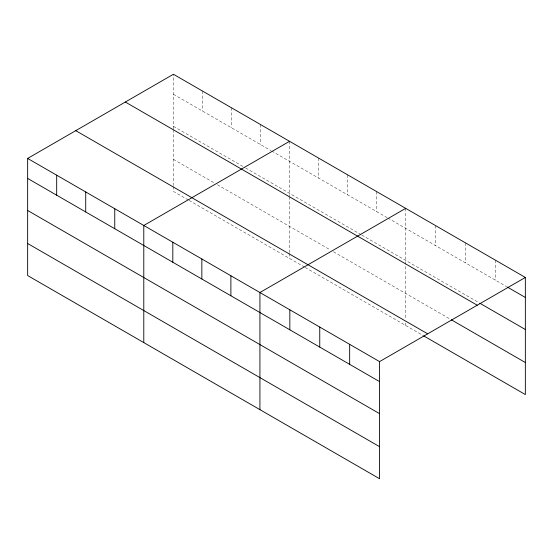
<?xml version="1.0" encoding="UTF-8"?>
<svg xmlns="http://www.w3.org/2000/svg" width="553" height="553" viewBox="0 0 553 553"><rect width="100%" height="100%" fill="white"/><g stroke="black" fill="none" stroke-linecap="round" stroke-linejoin="round"><path stroke-width="0.41" stroke-dasharray="2.77 2.07" d="M173.421 128.863L173.421 74.261M173.421 94.273L270.949 150.575M271.696 151.004L387.086 217.626M387.826 218.055L506.652 286.661M173.421 126.319L244.889 167.58M245.636 168.015L361.026 234.631M361.773 235.06L478.981 302.733M173.421 159.34L214.37 182.981M217.35 184.702L330.507 250.032M333.48 251.753L450.564 319.351M188.31 199.986L173.421 191.393L173.421 186.333M189.057 200.421L304.447 267.037M305.194 267.465L422.893 335.422M495.44 260.173L495.44 280.184M465.522 242.905L465.522 262.91M435.612 225.638L435.612 245.643M405.695 208.363L405.695 319.586M405.695 322.966L405.695 325.496M376.662 191.601L376.662 211.612M347.63 174.838L347.63 194.85M318.59 158.075L318.59 178.087M289.558 141.312L289.558 195.914M289.558 196.757L289.558 252.541M289.558 253.385L289.558 258.445M260.525 124.549L260.525 144.561M231.493 107.787L231.493 127.798M202.46 91.024L202.46 111.035M173.421 129.706L173.421 185.49"/><path stroke-width="0.83" d="M27.65 158.428L379.579 361.607L379.579 478.739L27.65 275.553L27.65 158.428L173.421 74.261L525.35 277.447L525.35 394.572L423.646 335.858M289.558 141.312L143.787 225.479L143.787 342.604M405.695 208.363L259.924 292.523L259.924 409.655M379.579 361.607L525.35 277.447M507.405 287.09L525.35 297.452M479.734 303.168L525.35 329.505M125.317 102.035L477.246 305.221M451.31 319.779L525.35 362.526M75.754 130.653L427.683 333.832M27.65 178.432L379.579 381.618M27.65 210.486L379.579 413.665M27.65 243.507L379.579 446.686M349.662 344.339L349.662 364.344M319.752 327.065L319.752 347.077M289.834 309.798L289.834 329.802M230.884 275.76L230.884 295.772M201.852 258.998L201.852 279.009M172.819 242.235L172.819 262.246M114.754 208.716L114.754 228.721M85.715 191.953L85.715 211.958M56.683 175.19L56.683 195.195"/></g></svg>
